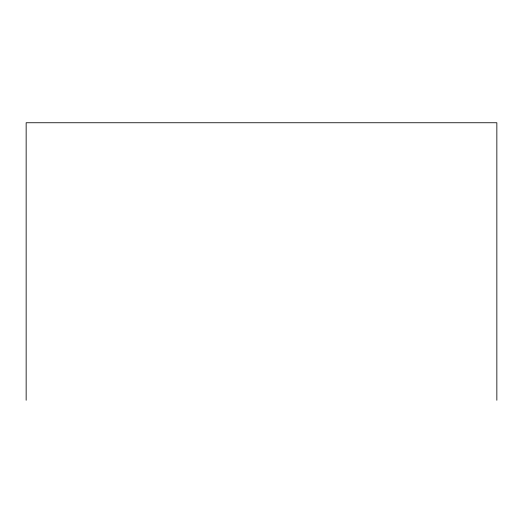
<?xml version="1.0" encoding="UTF-8"?>
<svg xmlns="http://www.w3.org/2000/svg" width="523" height="523" viewBox="0 0 523 523"><rect width="100%" height="100%" fill="white"/><g stroke="black" fill="none" stroke-linecap="round" stroke-linejoin="round"><path stroke-width="0.78" d="M496.85 400.252L496.85 122.748L26.15 122.748L26.15 400.252"/></g></svg>
